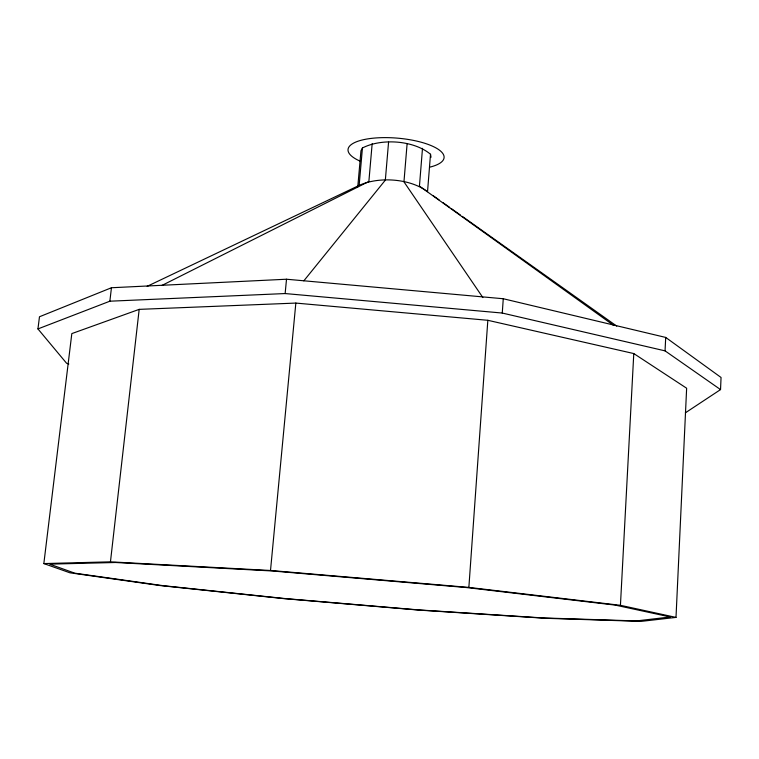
<?xml version="1.0" encoding="UTF-8"?>
<svg xmlns="http://www.w3.org/2000/svg" width="759" height="759" viewBox="0 0 759 759"><rect width="100%" height="100%" fill="white"/><g stroke="black" fill="none" stroke-linecap="round" stroke-linejoin="round"><path stroke-width="1.14" d="M685.368 412.83L720.538 389.595L721.05 377.479L665.709 337.432L503.264 298.742L286.513 279.227L111.45 287.746L39.477 316.759L37.95 328.922L66.583 363.257L68.813 363.988M676.003 617.399L686.639 388.228L633.784 353.561L487.838 320.298L295.839 303.078L139.182 309.368L71.82 333.599L43.842 563.576L69.97 572.817L159.95 585.531L284.056 598.642L419.243 610.122L545.749 618.3L641.08 621.384L676.003 617.399L620.435 605.312L468.863 587.409L270.508 570.483L110.453 561.84L43.842 563.576M720.538 389.595L665.045 350.857L665.709 337.432M620.435 605.312L633.784 353.561M665.045 350.857L502.268 313.05L503.264 298.742M468.863 587.409L487.838 320.298M357.774 186.866L360.961 150.794L362.441 147.977C381.587 138.053 413.835 140.292 430.514 154.257L427.535 191.685C410.154 178.469 378.807 176.306 359.14 185.414L147.161 286.333M422.497 148.318L419.442 186.107L613.367 325.203M407.099 143.849L403.959 181.847L482.866 297.556M388.57 142.142L385.335 180.139L303.828 280.839M359.14 185.414L362.441 147.977M372.166 143.669L368.874 181.467L161.809 285.507M270.508 570.483L295.839 303.078M37.95 328.922L109.865 301.2L285.137 293.553L286.513 279.227M110.453 561.84L139.182 309.368M109.865 301.2L111.45 287.746M285.137 293.553L502.268 313.05M433.323 195.794L439.119 199.911M442.981 202.653L449.736 207.454M451.662 208.829L460.352 214.996M462.278 216.372L616.725 326.104M430.514 154.257L431.036 157.255M359.889 161.05A48.196 15.474 4.8 0 1 363.751 139.637A48.196 15.474 4.8 0 1 430.989 145.529A48.196 15.474 4.8 0 1 429.708 167.17M670.225 616.972L636.421 620.928L542.903 617.93L418.361 609.885L285.156 598.576L163.005 585.663L74.79 573.178L49.648 564.136L115.482 562.495L272.405 570.986L466.519 587.551L615.188 605.094L670.225 616.972"/></g></svg>
